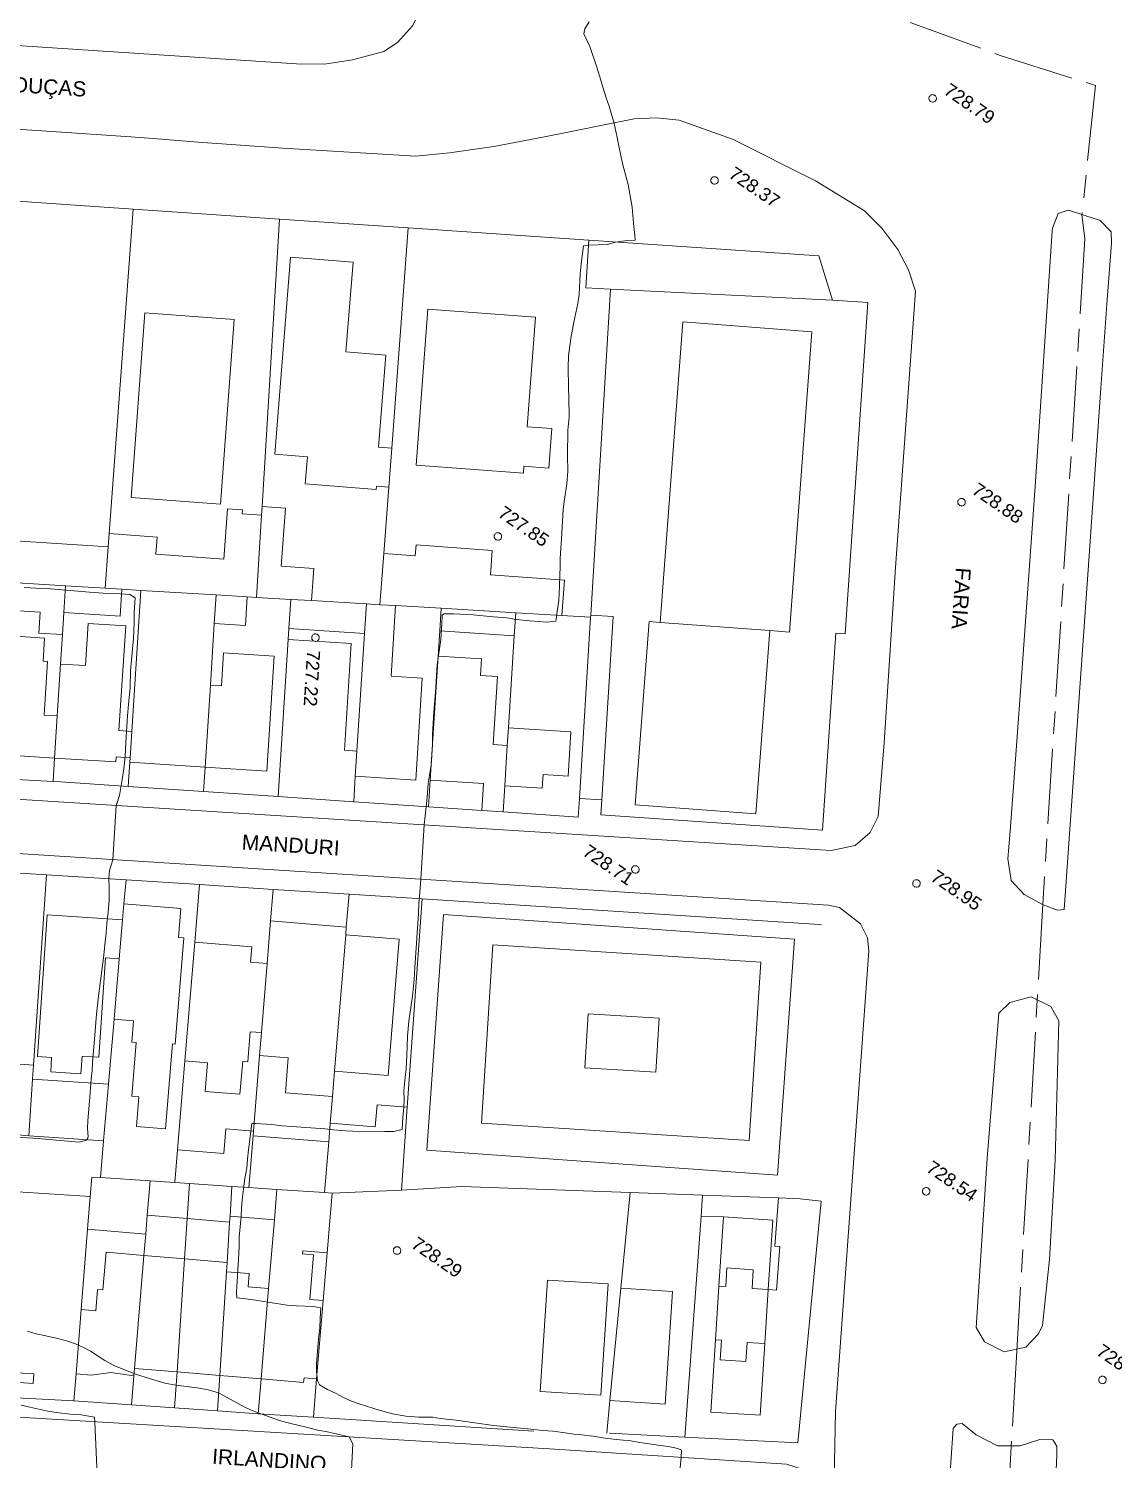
# Model space of a CAD drawing. Header units: metres. Extents: x 322294 to 7190115, y 7390841 to 10157759.
# Drawn here: x 322941.5 to 323085.9, y 7392564.9 to 7392755.3 of the extents above; entities that cross this region are included whole.
import ezdxf
from ezdxf.enums import TextEntityAlignment as Align

# ---------------------------------------------------------------- set-up
doc = ezdxf.new("R2010")
doc.units = ezdxf.units.M
doc.linetypes.add('T09', pattern=[17, 10, -2, 3, -2])
doc.layers.get('0').update_dxf_attribs({"lineweight": 18})
for name, color, linetype, lineweight in [('100_SIST_VIARIO_MEIO_FIO', 1, 'Continuous', 18), ('108_SEP_FIS_CANT_CENT_ILHA', 7, 'Continuous', 18), ('144_P_DUPLA_ASF_TOP', 7, 'Continuous', 18), ('160_P_SIMP_ASF_TOP', 7, 'Continuous', 18), ('206_MURO_E_MURO_ARRIMO', 7, 'Continuous', 18), ('214_PROJ_BEIRAL_EDIF', 10, 'Continuous', 18), ('508_LM_SETOR_FISCAL', 136, 'T09', 18), ('604_CURVA_INTERM', 7, 'Continuous', 18), ('606_PTO_COTADO', 7, 'Continuous', 18), ('608_PTO_COTADO_INTERVIA', 1, 'Continuous', 18)]:
    doc.layers.add(name, color=color, linetype=linetype, lineweight=lineweight)
doc.styles.add('Style-Arial', font='arial.ttf', dxfattribs={"height": 1.75})

# ---------------------------------------------------------------- blocks, each defined once
blk = doc.blocks.new('SP09')
at = {"color": 0, "linetype": 'Continuous'}
blk.add_lwpolyline([(-0.03, -0.51), (-0.14, -0.49), (-0.24, -0.46), (-0.31, -0.42), (-0.35, -0.39), (-0.42, -0.31), (-0.47, -0.24), (-0.51, -0.15), (-0.52, -0.09), (-0.52, 0.03), (-0.51, 0.11), (-0.48, 0.2), (-0.44, 0.27), (-0.4, 0.33), (-0.32, 0.39), (-0.23, 0.44), (-0.15, 0.48), (-0.1, 0.48), (-0.03, 0.48), (0.08, 0.48), (0.19, 0.44), (0.27, 0.4), (0.35, 0.32), (0.41, 0.23), (0.46, 0.11), (0.48, 0.03), (0.48, -0.03), (0.47, -0.08), (0.44, -0.21), (0.38, -0.3), (0.31, -0.38), (0.23, -0.44), (0.1, -0.49), (0.02, -0.51)], close=True, dxfattribs=at)
blk = doc.blocks.new('SP10')
at = {"color": 0, "linetype": 'Continuous'}
blk.add_lwpolyline([(-0.03, -0.51), (-0.14, -0.49), (-0.24, -0.46), (-0.31, -0.42), (-0.35, -0.39), (-0.42, -0.31), (-0.47, -0.24), (-0.51, -0.15), (-0.52, -0.09), (-0.52, 0.03), (-0.51, 0.11), (-0.48, 0.2), (-0.44, 0.27), (-0.4, 0.33), (-0.32, 0.39), (-0.23, 0.44), (-0.15, 0.48), (-0.1, 0.48), (-0.03, 0.48), (0.08, 0.48), (0.19, 0.44), (0.27, 0.4), (0.35, 0.32), (0.41, 0.23), (0.46, 0.11), (0.48, 0.03), (0.48, -0.03), (0.47, -0.08), (0.44, -0.21), (0.38, -0.3), (0.31, -0.38), (0.23, -0.44), (0.1, -0.49), (0.02, -0.51)], close=True, dxfattribs=at)

msp = doc.modelspace()

# ---------------------------------------------------------------- linework, layer by layer
at = {"layer": '100_SIST_VIARIO_MEIO_FIO'}
for points in [[(322900.704, 7392822.247), (322988.598, 7392778.139), (322990.648, 7392775.955), (322992.222, 7392773.408), (322993.429, 7392769.868), (322994.123, 7392766.335), (322994.356, 7392762.595), (322994.196, 7392759.835), (322993.648, 7392757.657), (322992.632, 7392755.655), (322990.642, 7392753.424), (322988.805, 7392752.237), (322984.613, 7392751.13), (322980.911, 7392750.561), (322977.166, 7392750.612), (322896.643, 7392755.852), (322806.441, 7392762.02), (322805.448, 7392762.914)], [(323056.864, 7392683.572), (323059.545, 7392720.347), (323058.591, 7392723.18), (323057.195, 7392725.904), (323055.073, 7392728.733), (323052.758, 7392731.053), (323046.244, 7392735.017), (323035.192, 7392740.58), (323028.077, 7392743.082), (323025.101, 7392743.43), (323022.109, 7392743.277), (323010.421, 7392740.942), (323003.457, 7392739.615), (322997.522, 7392738.739), (322993.044, 7392738.305), (322975.36, 7392739.37), (322964.099, 7392740.174), (322958.118, 7392740.647), (322955.129, 7392740.897), (322797.807, 7392751.481)]]:
    msp.add_lwpolyline(points, dxfattribs=at)
at = {"layer": '100_SIST_VIARIO_MEIO_FIO', "flags": 128}
for points in [[(322739.994, 7392664.97), (322827.89, 7392659.814), (323048.314, 7392645.896), (323051.527, 7392646.581), (323053.522, 7392648.296), (323054.563, 7392650.412), (323055.388, 7392660.236), (323056.864, 7392683.572)], [(322857.796, 7392575.727), (322888.893, 7392573.567), (323010.824, 7392566.28), (323042.39, 7392564.242), (323044.596, 7392563.545), (323048.012, 7392561.765), (323048.724, 7392562.301), (323048.889, 7392571.261), (323053.317, 7392632.578), (323053.157, 7392634.274), (323052.237, 7392636.15), (323049.435, 7392638.321), (323047.972, 7392638.626), (322898.289, 7392648.15), (322862.317, 7392650.464)]]:
    msp.add_lwpolyline(points, dxfattribs=at)
at = {"layer": '108_SEP_FIS_CANT_CENT_ILHA', "flags": 128}
for points in [[(323077.72, 7392728.345), (323075.476, 7392694.327), (323073.566, 7392667.712), (323072.572, 7392654.406), (323072.126, 7392648.493), (323071.843, 7392644.798), (323072.274, 7392641.899), (323073.98, 7392640.039), (323076.525, 7392638.695), (323078.44, 7392637.982), (323079.331, 7392638.035), (323082.547, 7392683.881), (323084.159, 7392706.802), (323085.014, 7392718.632), (323085.388, 7392723.807), (323085.602, 7392726.764), (323085.57, 7392728.232), (323084.095, 7392729.768), (323081.273, 7392730.669), (323079.863, 7392731.12), (323078.513, 7392730.698), (323077.767, 7392728.708)], [(323069.059, 7392604.974), (323067.609, 7392582.44), (323068.711, 7392580.506), (323071.343, 7392579.187), (323074.223, 7392579.796), (323075.888, 7392581.589), (323076.433, 7392582.704), (323077.371, 7392591.494), (323078.14, 7392604.7), (323078.622, 7392623.246), (323077.557, 7392625.145), (323074.909, 7392626.418), (323072.069, 7392625.67), (323070.608, 7392624.274)], [(323064.531, 7392569.012), (323063.93, 7392559.921), (323065.12, 7392559.491), (323068.547, 7392560.96), (323070.233, 7392560.897), (323073.041, 7392559.889), (323075.114, 7392558.163), (323076.951, 7392557.598), (323077.578, 7392557.984), (323078.152, 7392561.612), (323078.339, 7392565.357), (323078.347, 7392566.643), (323077.816, 7392567.473), (323076.062, 7392567.546), (323073.452, 7392566.693), (323070.465, 7392566.662), (323067.607, 7392568.145), (323065.745, 7392569.645), (323065.016, 7392569.562)]]:
    msp.add_lwpolyline(points, close=True, dxfattribs=at)
at = {"layer": '206_MURO_E_MURO_ARRIMO'}
for p, q in [((322924.828, 7392733.35), (322955.468, 7392731.265)), ((322955.468, 7392731.265), (322974.932, 7392729.94)), ((322974.932, 7392729.94), (322992.054, 7392728.774)), ((322992.054, 7392728.774), (323016.067, 7392727.14)), ((323016.067, 7392727.14), (323046.666, 7392725.057)), ((323046.666, 7392725.057), (323048.488, 7392719.166)), ((322944.789, 7392655.106), (322934.742, 7392655.653)), ((322945.834, 7392655.049), (322944.789, 7392655.106)), ((322954.807, 7392654.438), (322945.834, 7392655.049)), ((322964.816, 7392653.757), (322954.807, 7392654.438)), ((322974.747, 7392653.081), (322964.816, 7392653.757)), ((322994.734, 7392651.72), (322984.792, 7392652.397)), ((323014.84, 7392652.847), (323014.671, 7392650.363)), ((323017.805, 7392652.646), (323014.84, 7392652.847)), ((323001.836, 7392651.237), (322994.734, 7392651.72)), ((323014.671, 7392650.363), (323004.658, 7392651.045)), ((322943.925, 7392642.671), (322934.015, 7392643.309)), ((322954.507, 7392641.991), (322943.925, 7392642.671)), ((322964.261, 7392641.363), (322954.507, 7392641.991)), ((322974.083, 7392640.731), (322964.261, 7392641.363)), ((322984.169, 7392640.083), (322974.083, 7392640.731)), ((322993.915, 7392639.456), (322984.169, 7392640.083)), ((323046.778, 7392636.055), (322993.915, 7392639.456)), ((323047.053, 7392636.02), (323046.778, 7392636.055)), ((323046.998, 7392599.258), (323043.902, 7392567.084)), ((323044.188, 7392599.571), (323046.998, 7392599.258)), ((322955.221, 7392572.14), (322947.559, 7392572.675)), ((322960.967, 7392571.738), (322955.221, 7392572.14)), ((322966.662, 7392571.34), (322960.967, 7392571.738)), ((322972.076, 7392570.962), (322966.662, 7392571.34)), ((322979.423, 7392570.5), (322972.076, 7392570.962)), ((323008.762, 7392568.655), (322979.423, 7392570.5)), ((323028.859, 7392567.856), (323018.829, 7392568.371)), ((323043.902, 7392567.084), (323028.859, 7392567.856))]:
    msp.add_line(p, q, dxfattribs=at)
at = {"layer": '206_MURO_E_MURO_ARRIMO', "flags": 128}
for points in [[(322952.254, 7392688.076), (322955.468, 7392731.265)], [(322972.602, 7392691.679), (322974.932, 7392729.94)], [(322989.845, 7392699.454), (322992.054, 7392728.774)], [(323018.966, 7392720.597), (323015.681, 7392720.797), (323016.067, 7392727.14)], [(322988.789, 7392685.448), (322989.453, 7392694.26)], [(323016.308, 7392676.963), (323012.48, 7392677.19)], [(323016.308, 7392676.963), (323014.84, 7392652.847)], [(323016.308, 7392676.963), (323016.325, 7392677.235)], [(322976.089, 7392674.004), (322976.182, 7392675.447)], [(322996.02, 7392671.773), (322996.235, 7392675.127)], [(322946.042, 7392674.646), (322945.791, 7392670.727)], [(323006.161, 7392674.49), (323005.375, 7392662.23)], [(322944.988, 7392658.212), (322944.789, 7392655.106)], [(322954.807, 7392654.438), (322955.013, 7392657.655)], [(322964.816, 7392653.757), (322965.024, 7392657.013)], [(322994.734, 7392651.72), (322994.962, 7392655.277)], [(322943.925, 7392642.671), (322942.202, 7392617.333)], [(322954.507, 7392641.991), (322954.232, 7392638.797)], [(322963.634, 7392633.7), (322964.261, 7392641.363)], [(322973.74, 7392636.551), (322974.083, 7392640.731)], [(322983.812, 7392635.726), (322984.169, 7392640.083)], [(322991.926, 7392611.742), (322993.915, 7392639.456)], [(322952.907, 7392623.442), (322952.162, 7392614.802)], [(322961.37, 7392606.069), (322962.34, 7392617.904)], [(322971.447, 7392608.547), (322972.271, 7392618.611)], [(322981.676, 7392609.641), (322981.964, 7392613.164)], [(322951.51, 7392607.254), (322951.09, 7392602.376)], [(323021.593, 7392600.375), (322999.161, 7392601.173), (322991.134, 7392600.717)], [(323020.348, 7392587.646), (323021.593, 7392600.375)], [(323021.593, 7392600.375), (323031.215, 7392600.033)], [(323041.295, 7392599.674), (323044.188, 7392599.571)], [(322962.29, 7392591.564), (322962.648, 7392596.925)], [(323031.012, 7392597.264), (323028.859, 7392567.856)], [(322957.124, 7392594.86), (322956.886, 7392592.017)], [(322967.942, 7392591.091), (322968.29, 7392596.452)], [(322980.723, 7392586.014), (322981.256, 7392592.379)], [(322955.545, 7392575.999), (322955.221, 7392572.14)], [(322960.967, 7392571.738), (322961.286, 7392576.515)], [(322966.662, 7392571.34), (322966.967, 7392576.039)], [(322972.076, 7392570.962), (322972.463, 7392575.579)], [(322979.423, 7392570.5), (322979.85, 7392575.601)], [(323018.465, 7392568.381), (323018.889, 7392572.715)]]:
    msp.add_lwpolyline(points, dxfattribs=at)
at = {"layer": '214_PROJ_BEIRAL_EDIF', "flags": 128}
for points in [[(322989.845, 7392699.454), (322989.453, 7392694.26), (322987.828, 7392694.39), (322987.793, 7392693.953), (322978.338, 7392694.713), (322978.626, 7392698.295), (322974.29, 7392698.643), (322976.397, 7392724.861), (322984.705, 7392724.194), (322983.745, 7392712.259), (322989.07, 7392711.831), (322988.087, 7392699.595)], [(323016.325, 7392677.235), (323019.292, 7392677.054), (323017.805, 7392652.646), (323017.669, 7392650.638), (323047.153, 7392648.632), (323048.935, 7392674.816), (323050.189, 7392674.731), (323053.192, 7392718.846), (323048.488, 7392719.166), (323018.966, 7392720.597)], [(322968.875, 7392716.553), (322957.001, 7392717.437), (322955.174, 7392692.889), (322967.049, 7392692.006)], [(323008.986, 7392716.876), (322994.659, 7392717.955), (322993.095, 7392697.204), (323007.379, 7392696.128), (323007.448, 7392697.05), (323010.772, 7392696.799), (323011.168, 7392702.056), (323007.888, 7392702.303)], [(323025.553, 7392676.266), (323040.142, 7392675.167), (323042.755, 7392674.97), (323045.767, 7392714.952), (323028.565, 7392716.248)], [(322951.713, 7392680.804), (322952.125, 7392686.336), (322952.254, 7392688.076), (322958.63, 7392687.601), (322958.463, 7392685.351), (322967.521, 7392684.677), (322968.02, 7392691.381), (322969.992, 7392691.234), (322969.955, 7392690.732), (322972.532, 7392690.54), (322971.865, 7392679.594), (322970.634, 7392679.667), (322966.493, 7392679.912), (322956.479, 7392680.509), (322953.947, 7392680.666)], [(322979.183, 7392679.161), (322976.43, 7392679.324), (322971.865, 7392679.594), (322972.532, 7392690.54), (322972.602, 7392691.679), (322975.737, 7392691.446), (322975.164, 7392683.747), (322979.501, 7392683.424)], [(322952.125, 7392686.336), (322921.936, 7392688.272), (322921.577, 7392682.666), (322926.448, 7392682.365), (322936.416, 7392681.749), (322946.458, 7392681.129), (322951.713, 7392680.804)], [(323012.48, 7392677.19), (323012.832, 7392681.868), (323002.995, 7392682.609), (323003.237, 7392685.828), (322993.083, 7392686.593), (322992.973, 7392685.133), (322988.789, 7392685.448), (322988.275, 7392678.622), (322990.361, 7392678.499), (322996.429, 7392678.14), (323006.358, 7392677.552)], [(322934.948, 7392658.856), (322935.433, 7392666.418), (322936.177, 7392678.017), (322936.416, 7392681.749), (322946.458, 7392681.129), (322946.231, 7392677.591), (322946.042, 7392674.646), (322942.888, 7392674.848), (322943.065, 7392677.611), (322938.805, 7392677.884), (322938.589, 7392674.511), (322943.674, 7392674.185), (322943.476, 7392671.111), (322944.05, 7392671.075), (322943.592, 7392663.936), (322945.348, 7392663.824), (322944.988, 7392658.212)], [(322953.947, 7392680.666), (322953.719, 7392677.111), (322946.231, 7392677.591), (322946.458, 7392681.129), (322951.713, 7392680.804)], [(322955.013, 7392657.655), (322955.05, 7392658.234), (322955.277, 7392661.765), (322956.479, 7392680.509), (322966.493, 7392679.912), (322966.25, 7392676.119), (322965.724, 7392667.917), (322965.024, 7392657.013)], [(322966.25, 7392676.119), (322966.493, 7392679.912), (322970.634, 7392679.667), (322970.389, 7392675.853)], [(322979.183, 7392679.161), (322976.43, 7392679.324), (322976.182, 7392675.447), (322986.229, 7392674.802), (322986.48, 7392678.729)], [(322986.229, 7392674.802), (322985.224, 7392659.134), (322985.009, 7392655.792), (322993.041, 7392655.277), (322993.912, 7392668.858), (322989.76, 7392669.125), (322990.361, 7392678.499), (322988.275, 7392678.622), (322986.48, 7392678.729)], [(323006.358, 7392677.552), (322996.429, 7392678.14), (322996.235, 7392675.127), (323006.161, 7392674.49)], [(322955.277, 7392661.765), (322955.05, 7392658.234), (322953.195, 7392658.353), (322953.153, 7392657.688), (322944.988, 7392658.212), (322945.348, 7392663.824), (322945.791, 7392670.727), (322949.118, 7392670.513), (322949.477, 7392676.124), (322954.457, 7392675.805), (322953.563, 7392661.875)], [(323025.553, 7392676.266), (323040.142, 7392675.167), (323038.304, 7392650.768), (323022.246, 7392651.978), (323024.085, 7392676.377)], [(322985.009, 7392655.792), (322985.224, 7392659.134), (322983.558, 7392659.241), (322984.471, 7392673.466), (322976.089, 7392674.004), (322974.747, 7392653.081), (322984.792, 7392652.397)], [(322965.724, 7392667.917), (322965.024, 7392657.013), (322973.226, 7392656.487), (322974.206, 7392671.762), (322967.485, 7392672.193), (322967.205, 7392667.822)], [(323004.881, 7392654.53), (323005.226, 7392659.899), (323003.354, 7392660.019), (323003.934, 7392669.05), (323001.65, 7392669.197), (323001.792, 7392671.403), (322996.02, 7392671.773), (322994.962, 7392655.277), (323002.066, 7392654.821), (323001.836, 7392651.237), (323004.658, 7392651.045)], [(323005.375, 7392662.23), (323005.226, 7392659.899), (323004.881, 7392654.53), (323009.88, 7392654.209), (323009.997, 7392656.028), (323013.323, 7392655.814), (323013.7, 7392661.696)], [(322954.232, 7392638.797), (322954.049, 7392636.679), (322953.601, 7392631.489), (322952.907, 7392623.442), (322955.502, 7392623.229), (322955.271, 7392620.412), (322955.848, 7392620.365), (322955.262, 7392613.206), (322956.204, 7392613.129), (322955.881, 7392609.192), (322959.74, 7392608.876), (322960.665, 7392620.169), (322961.037, 7392620.139), (322962.195, 7392634.269), (322961.471, 7392634.328), (322961.787, 7392638.178)], [(322953.601, 7392631.489), (322954.049, 7392636.679), (322943.991, 7392637.363), (322942.708, 7392618.493), (322944.607, 7392618.364), (322944.476, 7392616.443), (322948.507, 7392616.169), (322948.669, 7392618.561), (322950.868, 7392618.412), (322951.766, 7392631.614)], [(323043.419, 7392634.099), (322996.735, 7392637.401), (322994.515, 7392606.01), (323041.199, 7392602.708)], [(322972.271, 7392618.611), (322976.089, 7392618.299), (322975.71, 7392613.676), (322981.964, 7392613.164), (322982.241, 7392616.54), (322983.729, 7392634.707), (322983.812, 7392635.726), (322973.74, 7392636.551), (322973.275, 7392630.867), (322972.521, 7392621.667)], [(322973.275, 7392630.867), (322972.521, 7392621.667), (322971.04, 7392621.788), (322970.714, 7392617.803), (322970.023, 7392617.859), (322969.664, 7392613.477), (322965.042, 7392613.855), (322965.354, 7392617.657), (322962.34, 7392617.904), (322963.634, 7392633.7), (322971.242, 7392633.077), (322971.076, 7392631.047)], [(322983.729, 7392634.707), (322982.241, 7392616.54), (322989.368, 7392615.957), (322990.856, 7392634.124)], [(323038.956, 7392631.043), (323003.314, 7392633.335), (323001.788, 7392609.614), (323037.43, 7392607.321)], [(323025.445, 7392623.584), (323015.99, 7392624.192), (323015.528, 7392617.003), (323024.983, 7392616.395)], [(322931.969, 7392613.212), (322937.216, 7392612.855), (322937.333, 7392614.584), (322938.218, 7392614.523), (322938.427, 7392617.59), (322942.202, 7392617.333), (322942.077, 7392615.488), (322941.564, 7392607.941), (322940.587, 7392608.008), (322931.657, 7392608.625)], [(322941.564, 7392607.941), (322951.51, 7392607.254), (322952.162, 7392614.802), (322942.077, 7392615.488)], [(322981.676, 7392609.641), (322981.469, 7392607.117), (322980.918, 7392600.39), (322981.921, 7392600.318), (322991.134, 7392600.717), (322991.926, 7392611.742), (322987.903, 7392612.071), (322987.664, 7392609.15)], [(322971.447, 7392608.547), (322971.397, 7392607.942), (322970.834, 7392601.061), (322968.598, 7392601.21), (322962.959, 7392601.586), (322961.014, 7392601.715), (322961.37, 7392606.069), (322967.501, 7392605.567), (322967.77, 7392608.848)], [(322970.834, 7392601.061), (322974.576, 7392600.812), (322980.918, 7392600.39), (322981.469, 7392607.117), (322971.397, 7392607.942)], [(322949.735, 7392599.86), (322949.386, 7392595.508), (322957.124, 7392594.86), (322957.335, 7392597.37), (322957.717, 7392601.935), (322951.09, 7392602.376), (322949.942, 7392602.452)], [(322962.648, 7392596.925), (322962.959, 7392601.586), (322961.014, 7392601.715), (322957.717, 7392601.935), (322957.335, 7392597.37)], [(322962.648, 7392596.925), (322968.29, 7392596.452), (322968.342, 7392597.254), (322968.598, 7392601.21), (322962.959, 7392601.586)], [(322968.598, 7392601.21), (322968.342, 7392597.254), (322974.237, 7392596.76), (322974.576, 7392600.812), (322970.834, 7392601.061)], [(322981.256, 7392592.379), (322981.921, 7392600.318), (322980.918, 7392600.39), (322974.576, 7392600.812), (322974.237, 7392596.76), (322973.47, 7392587.602), (322972.463, 7392575.579), (322978.132, 7392575.104), (322978.185, 7392575.74), (322979.85, 7392575.601), (322980.723, 7392586.014), (322978.969, 7392586.161), (322979.466, 7392592.099), (322977.978, 7392592.224), (322978.014, 7392592.651)], [(322938.417, 7392575.24), (322942.158, 7392574.992), (322942.242, 7392576.257), (322938.501, 7392576.504), (322940.09, 7392600.499), (322949.735, 7392599.86), (322949.386, 7392595.508), (322948.531, 7392584.818), (322947.847, 7392576.268), (322947.559, 7392572.675), (322938.28, 7392573.166)], [(323039.946, 7392587.476), (323040.541, 7392596.728), (323033.973, 7392597.151), (323031.012, 7392597.264), (323031.215, 7392600.033), (323041.295, 7392599.674), (323040.812, 7392593.273), (323041.494, 7392593.221), (323041.055, 7392587.392)], [(323039.946, 7392587.476), (323040.541, 7392596.728), (323033.973, 7392597.151), (323033.381, 7392587.947), (323034.297, 7392587.889), (323034.455, 7392590.352), (323037.951, 7392590.127), (323037.79, 7392587.614)], [(322947.847, 7392576.268), (322948.531, 7392584.818), (322950.491, 7392584.653), (322950.728, 7392587.482), (322951.432, 7392587.423), (322951.852, 7392592.438), (322956.886, 7392592.017), (322955.627, 7392576.989), (322955.545, 7392575.999), (322952.495, 7392576.421), (322949.874, 7392576.098)], [(322962.29, 7392591.564), (322961.286, 7392576.515), (322955.627, 7392576.989), (322956.886, 7392592.017)], [(322962.29, 7392591.564), (322961.286, 7392576.515), (322966.967, 7392576.039), (322967.862, 7392589.854), (322967.942, 7392591.091)], [(322967.862, 7392589.854), (322966.967, 7392576.039), (322972.463, 7392575.579), (322973.47, 7392587.602), (322970.755, 7392587.83), (322970.903, 7392589.6)], [(323033.381, 7392587.947), (323032.92, 7392580.782), (323033.738, 7392580.73), (323033.569, 7392578.109), (323036.978, 7392577.889), (323037.143, 7392580.446), (323039.484, 7392580.295), (323039.946, 7392587.476), (323037.79, 7392587.614), (323037.951, 7392590.127), (323034.455, 7392590.352), (323034.297, 7392587.889)], [(323018.647, 7392588.221), (323010.563, 7392588.741), (323009.61, 7392573.925), (323017.694, 7392573.405)], [(323020.348, 7392587.646), (323018.889, 7392572.715), (323026.253, 7392572.241), (323027.215, 7392587.204)], [(323032.92, 7392580.782), (323033.738, 7392580.73), (323033.569, 7392578.109), (323036.978, 7392577.889), (323037.143, 7392580.446), (323039.484, 7392580.295), (323038.869, 7392570.743), (323032.302, 7392571.165)]]:
    msp.add_lwpolyline(points, close=True, dxfattribs=at)
at = {"layer": '508_LM_SETOR_FISCAL'}
msp.add_lwpolyline([(322865.654, 7392853.004), (322990.691, 7392789.714), (323021.111, 7392773.576), (323042.865, 7392761.944), (323070.793, 7392751.725), (323083.478, 7392747.697), (323081.689, 7392730.537), (323082.059, 7392727.294), (323076.483, 7392638.714), (323073.027, 7392579.305), (323072.288, 7392566.573), (323071.364, 7392550.653), (323064.787, 7392437.393)], dxfattribs=at)
at = {"layer": '604_CURVA_INTERM', "flags": 128}
for points, elevation in [([(323027.603, 7392557.364), (323028.363, 7392565.148), (323028.409, 7392566.1), (323027.912, 7392566.345), (323026.687, 7392566.605), (323025.597, 7392566.742), (323022.854, 7392567.136), (323021.649, 7392567.341), (323020.639, 7392567.427), (323019.37, 7392567.569), (323018.258, 7392567.716), (323016.652, 7392567.986), (323015.115, 7392568.149), (323014.068, 7392568.227), (323012.605, 7392568.446), (323011.29, 7392568.616), (323009.975, 7392568.714), (323008.35, 7392568.92), (323005.184, 7392569.217), (323003.4, 7392569.394), (322998.411, 7392570.101), (322996.317, 7392570.339), (322995.324, 7392570.477), (322993.438, 7392570.496), (322991.74, 7392570.627), (322989.943, 7392570.963), (322988.176, 7392571.444), (322985.675, 7392572.211), (322984.507, 7392572.63), (322983.457, 7392573.128), (322982.474, 7392573.638), (322981.304, 7392574.191), (322980.257, 7392574.788), (322979.962, 7392575.322), (322979.835, 7392576.558), (322979.839, 7392577.593), (322980.119, 7392580.945), (322980.279, 7392582.343), (322980.326, 7392583.674), (322980.401, 7392585.043), (322979.431, 7392585.211), (322977.202, 7392585.325), (322975.936, 7392585.417), (322973.688, 7392585.75), (322971.152, 7392586.169), (322969.254, 7392586.378), (322969.201, 7392587.123), (322969.304, 7392588.536), (322969.377, 7392590.092), (322969.48, 7392591.433), (322969.561, 7392593.243), (322969.574, 7392594.473), (322969.82, 7392597.219), (322969.847, 7392598.419), (322969.979, 7392599.81), (322970.315, 7392602.275), (322970.558, 7392603.671), (322970.677, 7392604.845), (322970.776, 7392606.072), (322971.253, 7392609.568), (322971.737, 7392609.564), (322973.887, 7392609.45), (322975.225, 7392609.249), (322976.552, 7392609.178), (322980.961, 7392608.862), (322982.085, 7392608.734), (322983.652, 7392608.616), (322984.666, 7392608.565), (322988.91, 7392608.505), (322990.125, 7392608.498), (322991.248, 7392608.801), (322991.31, 7392610.411), (322991.469, 7392611.699), (322991.497, 7392612.721), (322991.479, 7392613.904), (322991.633, 7392615.686), (322991.758, 7392616.848), (322991.853, 7392618.598), (322991.887, 7392619.914), (322991.965, 7392621.189), (322992.134, 7392623.204), (322992.623, 7392626.541), (322992.859, 7392628.763), (322992.93, 7392630.317), (322993.146, 7392633.593), (322993.221, 7392634.951), (322993.401, 7392637.519), (322993.46, 7392638.858), (322993.585, 7392640.304), (322993.711, 7392642.078), (322994.17, 7392649.315), (322994.493, 7392652.1), (322994.62, 7392653.541), (322994.717, 7392654.86), (322995.095, 7392657.281), (322995.21, 7392658.548), (322995.27, 7392659.995), (322995.282, 7392661.354), (322995.438, 7392664.332), (322995.656, 7392666.955), (322995.904, 7392670.629), (322996.366, 7392673.975), (322996.511, 7392676.057), (322996.577, 7392677.235), (322996.822, 7392677.385), (322998.051, 7392677.417), (323000.69, 7392677.264), (323003.34, 7392676.994), (323005.18, 7392676.855), (323006.395, 7392676.666), (323008.235, 7392676.459), (323009.35, 7392676.363), (323010.546, 7392676.287), (323011.704, 7392676.423), (323011.747, 7392676.673), (323011.868, 7392677.696), (323012.078, 7392679.191), (323012.191, 7392681.13), (323012.212, 7392682.567), (323012.256, 7392683.659), (323012.251, 7392684.76), (323012.338, 7392686.163), (323012.446, 7392687.376), (323012.671, 7392691.27), (323012.837, 7392692.653), (323013.158, 7392694.707), (323013.299, 7392696.395), (323013.252, 7392698.444), (323013.3, 7392701.862), (323013.472, 7392703.62), (323013.431, 7392706.167), (323013.366, 7392707.526), (323013.339, 7392710.18), (323013.383, 7392711.741), (323013.671, 7392714.059), (323014.059, 7392716.212), (323014.597, 7392718.701), (323014.809, 7392719.917), (323014.927, 7392722.657), (323015.04, 7392723.984), (323015.378, 7392726.37), (323016.098, 7392726.469), (323018.528, 7392726.531), (323019.646, 7392726.855), (323020.856, 7392727.023), (323022.219, 7392727.109), (323022.218, 7392727.858), (323022.055, 7392728.856), (323021.98, 7392729.92), (323021.844, 7392731.503), (323021.322, 7392734.538), (323020.602, 7392737.174), (323020.27, 7392738.593), (323019.864, 7392740.778), (323019.452, 7392742.648), (323018.766, 7392744.95), (323018.412, 7392745.959), (323017.882, 7392747.616), (323017.544, 7392748.882), (323017.115, 7392750.293), (323016.209, 7392752.909), (323015.419, 7392754.571), (323015.566, 7392755.232), (323016.113, 7392756.172)], 728), ([(322939.994, 7392607.745), (322942.819, 7392607.596), (322948.235, 7392607.11), (322949.287, 7392607.339), (322949.469, 7392607.791), (322949.356, 7392608.938), (322949.407, 7392609.938), (322949.644, 7392612.563), (322949.878, 7392615.473), (322950.001, 7392616.636), (322950.062, 7392617.75), (322950.317, 7392620.786), (322950.595, 7392624.138), (322950.823, 7392626.536), (322951.527, 7392631.986), (322951.693, 7392633.37), (322951.858, 7392634.938), (322951.964, 7392636.21), (322952.138, 7392637.708), (322952.251, 7392639.266), (322952.264, 7392640.944), (322952.213, 7392642.196), (322952.302, 7392643.246), (322952.739, 7392644.685), (322953.196, 7392651.902), (322953.647, 7392653.224), (322954.01, 7392655.351), (322954.196, 7392656.765), (322954.373, 7392658.435), (322954.493, 7392660.274), (322954.56, 7392661.746), (322954.685, 7392663.812), (322954.841, 7392665.338), (322955.037, 7392667.617), (322955.097, 7392669.832), (322955.373, 7392672.764), (322955.485, 7392674.141), (322955.595, 7392676.222), (322955.604, 7392677.574), (322955.711, 7392679.551), (322954.988, 7392679.964), (322953.739, 7392680.047), (322951.459, 7392680.136), (322949.651, 7392680.281), (322946.068, 7392680.614), (322944.441, 7392680.736), (322942.555, 7392680.798), (322940.952, 7392680.888)], 727), ([(322984.391, 7392561.681), (322984.675, 7392566.949), (322984.193, 7392567.872), (322981.106, 7392568.599), (322980.031, 7392568.787), (322978.834, 7392569.064), (322976.248, 7392569.695), (322975.058, 7392570.026), (322973.072, 7392570.707), (322971.365, 7392571.354), (322970.398, 7392571.789), (322969.321, 7392572.384), (322966.792, 7392573.73), (322965.413, 7392574.123), (322963.984, 7392574.407), (322961.11, 7392574.762), (322959.685, 7392575.024), (322957.741, 7392575.591), (322955.763, 7392576.237), (322952.803, 7392577.41), (322951.696, 7392578.044), (322949.776, 7392579.266), (322948.827, 7392579.787), (322947.781, 7392580.278), (322946.586, 7392580.677), (322945.193, 7392581.008), (322943.823, 7392581.308), (322942.549, 7392581.609), (322941.402, 7392581.95)], 727), ([(322950.663, 7392562.835), (322950.367, 7392569.893), (322950.288, 7392570.521), (322948.545, 7392570.788), (322947.477, 7392570.873), (322945.213, 7392571.118), (322944.107, 7392571.304), (322941.697, 7392571.817), (322940.547, 7392572.085)], 726)]:
    msp.add_lwpolyline(points, dxfattribs=dict(at, elevation=elevation))

# ---------------------------------------------------------------- block references
at = {"layer": '606_PTO_COTADO', "rotation": 325.5688295630279}
for p in [(323032.831, 7392735.07, 728.37), (323065.692, 7392692.259, 728.87), (323004.004, 7392687.691, 727.855), (322979.732, 7392674.223, 727.225), (323022.294, 7392643.38, 728.715), (323060.99, 7392600.552, 728.54), (322990.589, 7392592.664, 728.295), (323084.438, 7392575.448, 728.83)]:
    msp.add_blockref('SP09', p, dxfattribs=at)
at = {"layer": '608_PTO_COTADO_INTERVIA', "rotation": 325.5688295630279}
for p in [(323061.848, 7392745.992, 728.795), (323059.689, 7392641.516, 728.955)]:
    msp.add_blockref('SP10', p, dxfattribs=at)

# ---------------------------------------------------------------- texts
at = {"layer": '144_P_DUPLA_ASF_TOP', "style": 'Style-Arial'}
msp.add_text('FARIA', height=2, rotation=265.82794, dxfattribs=at).set_placement((323065.92, 7392683.552), align=Align.MIDDLE_LEFT)
at = {"layer": '160_P_SIMP_ASF_TOP', "style": 'Style-Arial'}
for s, rotation, p in [('REBOUÇAS', 356.14021, (322933.578, 7392748.263)), ('MANDURI', 356.31947, (322969.914, 7392647.055)), ('IRLANDINO', 356.15766, (322965.973, 7392565.313))]:
    msp.add_text(s, height=2, rotation=rotation, dxfattribs=at).set_placement(p, align=Align.MIDDLE_LEFT)
at = {"layer": '606_PTO_COTADO', "style": 'Style-Arial'}
for s, rotation, p in [('728.37', 325.56883, (323038.12, 7392734.188, 728.37)), ('728.88', 325.56883, (323070.475, 7392692.129, 728.87)), ('727.85', 325.56883, (323007.419, 7392689.055, 727.855)), ('727.22', 266.43397, (322979.238, 7392668.81, 727.225)), ('728.71', 325.56883, (323018.681, 7392644.002, 728.715)), ('728.54', 325.56883, (323064.405, 7392601.916, 728.54)), ('728.29', 325.56883, (322995.878, 7392591.781, 728.295)), ('728.83', 325.56883, (323087.026, 7392577.515, 728.83))]:
    msp.add_text(s, height=1.75, rotation=rotation, dxfattribs=at).set_placement(p, align=Align.MIDDLE_CENTER)
at = {"layer": '608_PTO_COTADO_INTERVIA', "style": 'Style-Arial'}
for s, p in [('728.79', (323066.732, 7392745.301, 728.795)), ('728.95', (323064.978, 7392640.634, 728.955))]:
    msp.add_text(s, height=1.75, rotation=325.56883, dxfattribs=at).set_placement(p, align=Align.MIDDLE_CENTER)

doc.saveas('drawing.dxf')
